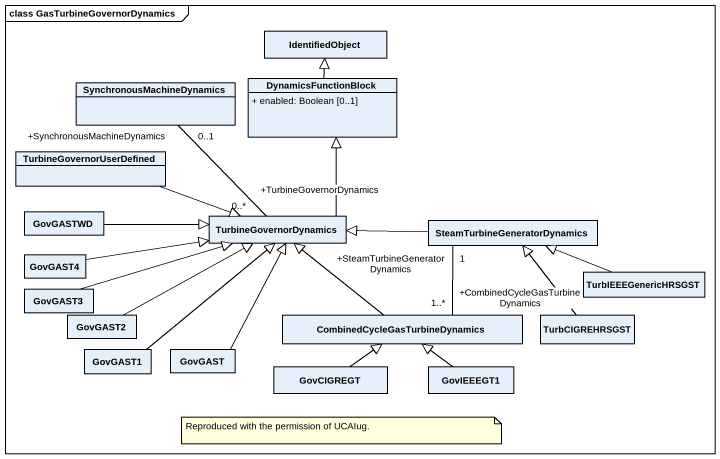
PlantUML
@startuml
mainframe class GasTurbineGovernorDynamics
hide circle
hide empty members
skinparam classAttributeIconSize 0
class IdentifiedObject
class SynchronousMachineDynamics
class DynamicsFunctionBlock {
  + enabled: Boolean [0..1]
}
class TurbineGovernorUserDefined
class GovGASTWD
class TurbineGovernorDynamics
class GovGAST4
class "SteamTurbineGeneratorDynamics" as SteamTurbineGeneratorDynamic
class GovGAST3
class TurbIEEEGenericHRSGST
class GovGAST2
class "CombinedCycleGasTurbineDynamics" as CombinedCycleGasTurbineDynam
class TurbCIGREHRSGST
class GovGAST1
class GovGAST
class GovCIGREGT
class GovIEEEGT1
SynchronousMachineDynamics "+SynchronousMachineDynamics\n0..1" -- "+TurbineGovernorDynamics\n0..*" TurbineGovernorDynamics
DynamicsFunctionBlock -up-|> IdentifiedObject
TurbineGovernorUserDefined -right-|> TurbineGovernorDynamics
GovGASTWD -right-|> TurbineGovernorDynamics
TurbineGovernorDynamics -up-|> DynamicsFunctionBlock
GovGAST4 -right-|> TurbineGovernorDynamics
SteamTurbineGeneratorDynamic -left-|> TurbineGovernorDynamics
GovGAST3 -right-|> TurbineGovernorDynamics
TurbIEEEGenericHRSGST -left-|> SteamTurbineGeneratorDynamic
GovGAST2 -right-|> TurbineGovernorDynamics
CombinedCycleGasTurbineDynam -up-|> TurbineGovernorDynamics
CombinedCycleGasTurbineDynam "+CombinedCycleGasTurbineDynamics\n1..*" -up- "+SteamTurbineGeneratorDynamics\n1" SteamTurbineGeneratorDynamic
TurbCIGREHRSGST -up-|> SteamTurbineGeneratorDynamic
GovGAST1 -up-|> TurbineGovernorDynamics
GovGAST -up-|> TurbineGovernorDynamics
GovCIGREGT -up-|> CombinedCycleGasTurbineDynam
GovIEEEGT1 -up-|> CombinedCycleGasTurbineDynam
note as N1
  Reproduced with the permission of UCAIug.
end note
@enduml
